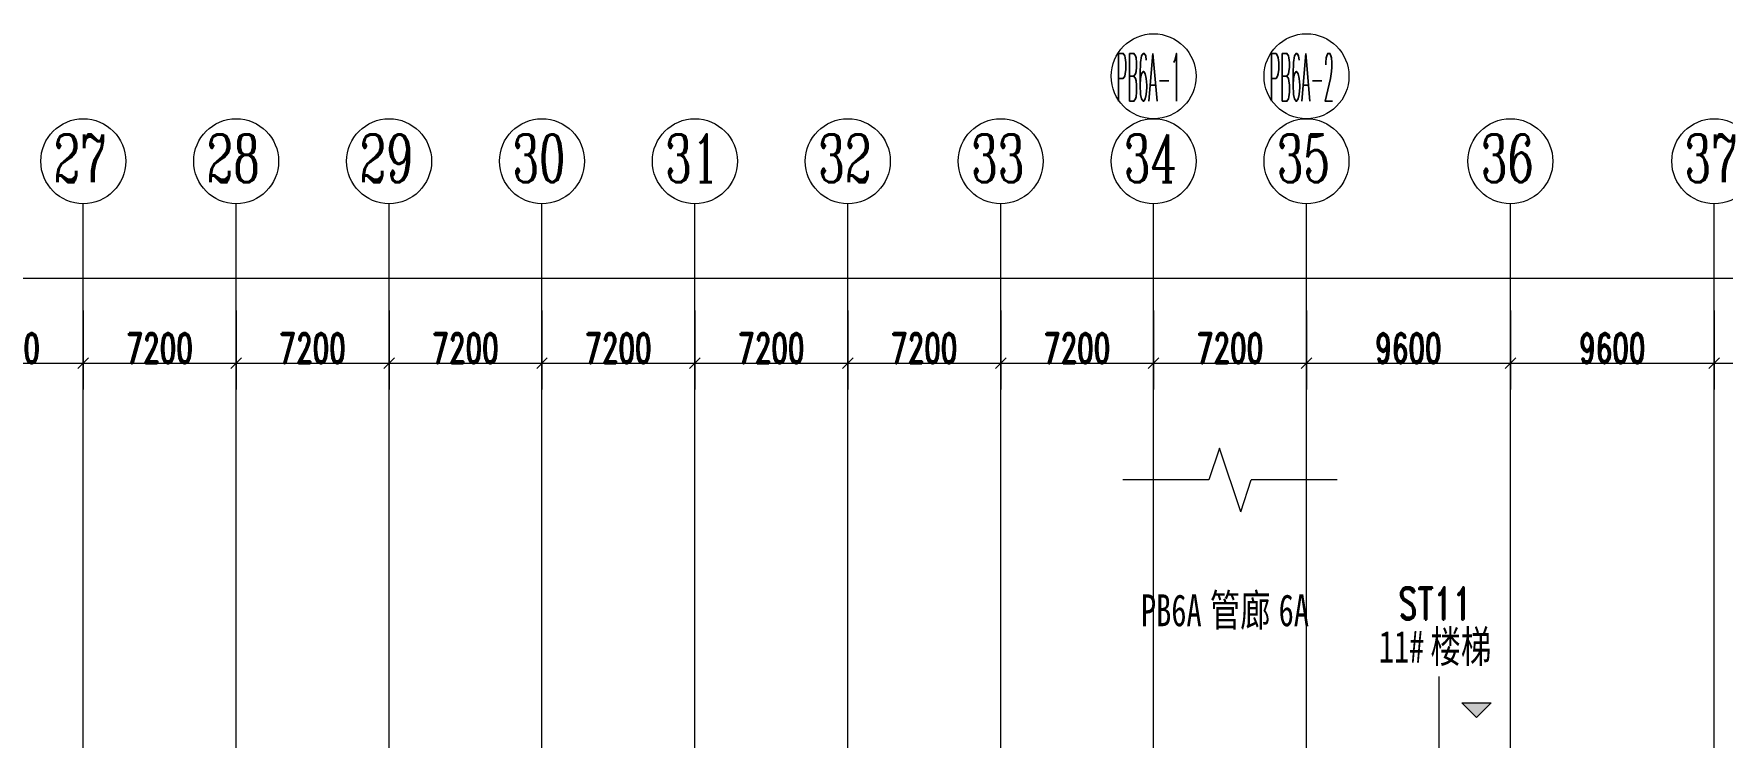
# Model space of a CAD drawing. Header units: millimetres. Extents: x -30000 to 430621, y -31706 to 192400.
# Drawn here: x 184869 to 264375, y 159287 to 192400 of the extents above; entities that cross this region are included whole.
import ezdxf

# ---------------------------------------------------------------- set-up
doc = ezdxf.new("R2010")
doc.units = ezdxf.units.MM
doc.linetypes.add('轴网线', pattern=[22.04, 18.38, -1.83, 0, -1.83])
doc.layers.get('0').update_dxf_attribs({"color": 8})
doc.layers.get('Defpoints').update_dxf_attribs({"color": 8})
for name, color, linetype, lineweight in [('A-ANNO-DIMS', 8, 'Continuous', 9), ('A-ANNO-NOTE', 8, 'Continuous', 5), ('A-AREA-IDEN', 8, 'Continuous', 9), ('A-DETL-GENF', 8, 'Continuous', 18), ('G-ANNO-TEXT', 8, 'Continuous', 9), ('S-GRID', 8, 'Continuous', 9), ('S-GRID-IDEN', 8, 'Continuous', 9)]:
    doc.layers.add(name, color=color, linetype=linetype, lineweight=lineweight)
doc.styles.add('RomanC_1', font='romanc__.ttf', dxfattribs={"width": 0.65, "height": 2250})
doc.styles.add('RomanC_2', font='romanc__.ttf', dxfattribs={"width": 0.25, "height": 2250})
doc.styles.add('RomanD', font='romand__.ttf', dxfattribs={"width": 0.7, "height": 1500})
doc.styles.add('RomanD_4', font='romand__.ttf', dxfattribs={"width": 0.65, "height": 1400})
doc.styles.add('仿宋_2', font='simfang.ttf', dxfattribs={"width": 0.7, "height": 1500})
doc.dimstyles.new('第一_二道尺寸线', dxfattribs={"dimscale": 304.8, "dimtxt": 1405.004626, "dimasz": 1.64042, "dimexe": 4.10105, "dimexo": 0.0625, "dimgap": 0, "dimtad": 1, "dimdec": 0, "dimzin": 0, "dimdsep": 46, "dimtxsty": 'RomanD_4', "dimblk1": 'OBLIQUE', "dimblk2": 'OBLIQUE', "dimsah": 1, "dimcen": 0.09, "dimazin": 0, "dimtfac": 1, "dimtdec": 4, "dimtix": 1, "dimtmove": 0, "dimatfit": 3, "dimfxl": 8.2021, "dimfxlon": 1, "dimtvp": 1, "dimtolj": 1, "dimtzin": 0, "dimlwd": 18, "dimlwe": 18, "dimarcsym": 2})

# ---------------------------------------------------------------- blocks, each defined once
blk = doc.blocks.new('剖切号 - 剖切号-930164-LAY-4F-1_500-A')
at = {"layer": 'A-DETL-GENF', "color": 91, "lineweight": 5, "true_color": 0x77ff77}
for p, q in [((0, 5050), (0, 1000)), ((1500, 500), (0, 1000)), ((1500, 500), (-1500, -500)), ((-1500, -500), (0, -1000)), ((0, -1000), (0, -5050))]:
    blk.add_line(p, q, dxfattribs=at)
blk = doc.blocks.new('X-AR-F3-00-W-003_HLP2_rvt-1-LAY-4F-1_500-A')
at = {"color": 91, "lineweight": 5, "true_color": 0x77ff77, "rotation": 269.9999999999998}
blk.add_blockref('剖切号 - 剖切号-930164-LAY-4F-1_500-A', (241200, 171400), dxfattribs=at)
at = {"layer": 'G-ANNO-TEXT', "color": 8, "lineweight": 15, "true_color": 0x777777, "char_height": 1500, "attachment_point": 1, "style": '仿宋_2'}
for s, insert, width in [('管廊', (240246, 166014), 3928.27), ('PB6A', (237005, 166014), 3928.27), ('6A', (243487, 166014), 1964.13)]:
    blk.add_mtext(s, dxfattribs=dict(at, insert=insert, width=width))
blk = doc.blocks.new('轴网 - 宽度系数 0_65-670068-LAY-4F-1_500-A')
at = {"layer": 'S-GRID-IDEN'}
blk.add_circle((0, 0), 4, dxfattribs=at)
blk = doc.blocks.new('_Oblique')
at = {"color": 0, "linetype": 'ByBlock', "lineweight": -2}
blk.add_line((-0.5, -0.5), (0.5, 0.5), dxfattribs=at)
blk = doc.blocks.new('DIMBLOCK57-LAY-4F-1_500-A')
at = {"layer": 'A-ANNO-DIMS', "color": 0, "lineweight": 18, "transparency": 16777216}
for p, q in [((180000, 179380.95), (180000, 175650)), ((187200, 179380.95), (187200, 175650)), ((180000, 176900), (187200, 176900))]:
    blk.add_line(p, q, dxfattribs=at)
at = {"layer": 'Defpoints', "color": 0, "transparency": 16777216}
for p in [(180000, 179400), (187200, 179400), (187200, 176900)]:
    blk.add_point(p, dxfattribs=at)
at = {"layer": 'A-ANNO-DIMS', "color": 0, "lineweight": 18, "transparency": 16777216, "xscale": 500.0000000000001, "yscale": 500.0000000000001, "zscale": 500.0000000000001, "rotation": 180}
blk.add_blockref('_Oblique', (180000, 176900), dxfattribs=at)
at = {"layer": 'A-ANNO-DIMS', "color": 0, "lineweight": 18, "transparency": 16777216, "xscale": 500.0000000000001, "yscale": 500.0000000000001, "zscale": 500.0000000000001}
blk.add_blockref('_Oblique', (187200, 176900), dxfattribs=at)
at = {"layer": 'A-ANNO-DIMS', "color": 0, "lineweight": 18, "transparency": 16777216, "insert": (183600, 177600), "char_height": 1400, "width": 3890.782, "attachment_point": 5, "style": 'RomanD_4'}
blk.add_mtext('\\A1;7200', dxfattribs=at)
blk = doc.blocks.new('DIMBLOCK58-LAY-4F-1_500-A')
at = {"layer": 'A-ANNO-DIMS', "color": 0, "lineweight": 18, "transparency": 16777216}
for p, q in [((187200, 179380.95), (187200, 175650)), ((194400, 179380.95), (194400, 175650)), ((187200, 176900), (194400, 176900))]:
    blk.add_line(p, q, dxfattribs=at)
at = {"layer": 'Defpoints', "color": 0, "transparency": 16777216}
for p in [(187200, 179400), (194400, 179400), (194400, 176900)]:
    blk.add_point(p, dxfattribs=at)
at = {"layer": 'A-ANNO-DIMS', "color": 0, "lineweight": 18, "transparency": 16777216, "xscale": 500.0000000000001, "yscale": 500.0000000000001, "zscale": 500.0000000000001, "rotation": 180}
blk.add_blockref('_Oblique', (187200, 176900), dxfattribs=at)
at = {"layer": 'A-ANNO-DIMS', "color": 0, "lineweight": 18, "transparency": 16777216, "xscale": 500.0000000000001, "yscale": 500.0000000000001, "zscale": 500.0000000000001}
blk.add_blockref('_Oblique', (194400, 176900), dxfattribs=at)
at = {"layer": 'A-ANNO-DIMS', "color": 0, "lineweight": 18, "transparency": 16777216, "insert": (190800, 177600), "char_height": 1400, "width": 3890.782, "attachment_point": 5, "style": 'RomanD_4'}
blk.add_mtext('\\A1;7200', dxfattribs=at)
blk = doc.blocks.new('DIMBLOCK59-LAY-4F-1_500-A')
at = {"layer": 'A-ANNO-DIMS', "color": 0, "lineweight": 18, "transparency": 16777216}
for p, q in [((194400, 179380.95), (194400, 175650)), ((201600, 179380.95), (201600, 175650)), ((194400, 176900), (201600, 176900))]:
    blk.add_line(p, q, dxfattribs=at)
at = {"layer": 'Defpoints', "color": 0, "transparency": 16777216}
for p in [(194400, 179400), (201600, 179400), (201600, 176900)]:
    blk.add_point(p, dxfattribs=at)
at = {"layer": 'A-ANNO-DIMS', "color": 0, "lineweight": 18, "transparency": 16777216, "xscale": 500.0000000000001, "yscale": 500.0000000000001, "zscale": 500.0000000000001, "rotation": 180}
blk.add_blockref('_Oblique', (194400, 176900), dxfattribs=at)
at = {"layer": 'A-ANNO-DIMS', "color": 0, "lineweight": 18, "transparency": 16777216, "xscale": 500.0000000000001, "yscale": 500.0000000000001, "zscale": 500.0000000000001}
blk.add_blockref('_Oblique', (201600, 176900), dxfattribs=at)
at = {"layer": 'A-ANNO-DIMS', "color": 0, "lineweight": 18, "transparency": 16777216, "insert": (198000, 177600), "char_height": 1400, "width": 3890.782, "attachment_point": 5, "style": 'RomanD_4'}
blk.add_mtext('\\A1;7200', dxfattribs=at)
blk = doc.blocks.new('DIMBLOCK60-LAY-4F-1_500-A')
at = {"layer": 'A-ANNO-DIMS', "color": 0, "lineweight": 18, "transparency": 16777216}
for p, q in [((201600, 179380.95), (201600, 175650)), ((208800, 179380.95), (208800, 175650)), ((201600, 176900), (208800, 176900))]:
    blk.add_line(p, q, dxfattribs=at)
at = {"layer": 'Defpoints', "color": 0, "transparency": 16777216}
for p in [(201600, 179400), (208800, 179400), (208800, 176900)]:
    blk.add_point(p, dxfattribs=at)
at = {"layer": 'A-ANNO-DIMS', "color": 0, "lineweight": 18, "transparency": 16777216, "xscale": 500.0000000000001, "yscale": 500.0000000000001, "zscale": 500.0000000000001, "rotation": 180}
blk.add_blockref('_Oblique', (201600, 176900), dxfattribs=at)
at = {"layer": 'A-ANNO-DIMS', "color": 0, "lineweight": 18, "transparency": 16777216, "xscale": 500.0000000000001, "yscale": 500.0000000000001, "zscale": 500.0000000000001}
blk.add_blockref('_Oblique', (208800, 176900), dxfattribs=at)
at = {"layer": 'A-ANNO-DIMS', "color": 0, "lineweight": 18, "transparency": 16777216, "insert": (205200, 177600), "char_height": 1400, "width": 3890.782, "attachment_point": 5, "style": 'RomanD_4'}
blk.add_mtext('\\A1;7200', dxfattribs=at)
blk = doc.blocks.new('DIMBLOCK61-LAY-4F-1_500-A')
at = {"layer": 'A-ANNO-DIMS', "color": 0, "lineweight": 18, "transparency": 16777216}
for p, q in [((208800, 179380.95), (208800, 175650)), ((216000, 179380.95), (216000, 175650)), ((208800, 176900), (216000, 176900))]:
    blk.add_line(p, q, dxfattribs=at)
at = {"layer": 'Defpoints', "color": 0, "transparency": 16777216}
for p in [(208800, 179400), (216000, 179400), (216000, 176900)]:
    blk.add_point(p, dxfattribs=at)
at = {"layer": 'A-ANNO-DIMS', "color": 0, "lineweight": 18, "transparency": 16777216, "xscale": 500.0000000000001, "yscale": 500.0000000000001, "zscale": 500.0000000000001, "rotation": 180}
blk.add_blockref('_Oblique', (208800, 176900), dxfattribs=at)
at = {"layer": 'A-ANNO-DIMS', "color": 0, "lineweight": 18, "transparency": 16777216, "xscale": 500.0000000000001, "yscale": 500.0000000000001, "zscale": 500.0000000000001}
blk.add_blockref('_Oblique', (216000, 176900), dxfattribs=at)
at = {"layer": 'A-ANNO-DIMS', "color": 0, "lineweight": 18, "transparency": 16777216, "insert": (212400, 177600), "char_height": 1400, "width": 3890.782, "attachment_point": 5, "style": 'RomanD_4'}
blk.add_mtext('\\A1;7200', dxfattribs=at)
blk = doc.blocks.new('DIMBLOCK62-LAY-4F-1_500-A')
at = {"layer": 'A-ANNO-DIMS', "color": 0, "lineweight": 18, "transparency": 16777216}
for p, q in [((216000, 179380.95), (216000, 175650)), ((223200, 179380.95), (223200, 175650)), ((216000, 176900), (223200, 176900))]:
    blk.add_line(p, q, dxfattribs=at)
at = {"layer": 'Defpoints', "color": 0, "transparency": 16777216}
for p in [(216000, 179400), (223200, 179400), (223200, 176900)]:
    blk.add_point(p, dxfattribs=at)
at = {"layer": 'A-ANNO-DIMS', "color": 0, "lineweight": 18, "transparency": 16777216, "xscale": 500.0000000000001, "yscale": 500.0000000000001, "zscale": 500.0000000000001, "rotation": 180}
blk.add_blockref('_Oblique', (216000, 176900), dxfattribs=at)
at = {"layer": 'A-ANNO-DIMS', "color": 0, "lineweight": 18, "transparency": 16777216, "xscale": 500.0000000000001, "yscale": 500.0000000000001, "zscale": 500.0000000000001}
blk.add_blockref('_Oblique', (223200, 176900), dxfattribs=at)
at = {"layer": 'A-ANNO-DIMS', "color": 0, "lineweight": 18, "transparency": 16777216, "insert": (219600, 177600), "char_height": 1400, "width": 3890.782, "attachment_point": 5, "style": 'RomanD_4'}
blk.add_mtext('\\A1;7200', dxfattribs=at)
blk = doc.blocks.new('DIMBLOCK63-LAY-4F-1_500-A')
at = {"layer": 'A-ANNO-DIMS', "color": 0, "lineweight": 18, "transparency": 16777216}
for p, q in [((223200, 179380.95), (223200, 175650)), ((230400, 179380.95), (230400, 175650)), ((223200, 176900), (230400, 176900))]:
    blk.add_line(p, q, dxfattribs=at)
at = {"layer": 'Defpoints', "color": 0, "transparency": 16777216}
for p in [(223200, 179400), (230400, 179400), (230400, 176900)]:
    blk.add_point(p, dxfattribs=at)
at = {"layer": 'A-ANNO-DIMS', "color": 0, "lineweight": 18, "transparency": 16777216, "xscale": 500.0000000000001, "yscale": 500.0000000000001, "zscale": 500.0000000000001, "rotation": 180}
blk.add_blockref('_Oblique', (223200, 176900), dxfattribs=at)
at = {"layer": 'A-ANNO-DIMS', "color": 0, "lineweight": 18, "transparency": 16777216, "xscale": 500.0000000000001, "yscale": 500.0000000000001, "zscale": 500.0000000000001}
blk.add_blockref('_Oblique', (230400, 176900), dxfattribs=at)
at = {"layer": 'A-ANNO-DIMS', "color": 0, "lineweight": 18, "transparency": 16777216, "insert": (226800, 177600), "char_height": 1400, "width": 3890.782, "attachment_point": 5, "style": 'RomanD_4'}
blk.add_mtext('\\A1;7200', dxfattribs=at)
blk = doc.blocks.new('DIMBLOCK64-LAY-4F-1_500-A')
at = {"layer": 'A-ANNO-DIMS', "color": 0, "lineweight": 18, "transparency": 16777216}
for p, q in [((230400, 179380.95), (230400, 175650)), ((237600, 179380.95), (237600, 175650)), ((230400, 176900), (237600, 176900))]:
    blk.add_line(p, q, dxfattribs=at)
at = {"layer": 'Defpoints', "color": 0, "transparency": 16777216}
for p in [(230400, 179400), (237600, 179400), (237600, 176900)]:
    blk.add_point(p, dxfattribs=at)
at = {"layer": 'A-ANNO-DIMS', "color": 0, "lineweight": 18, "transparency": 16777216, "xscale": 500.0000000000001, "yscale": 500.0000000000001, "zscale": 500.0000000000001, "rotation": 180}
blk.add_blockref('_Oblique', (230400, 176900), dxfattribs=at)
at = {"layer": 'A-ANNO-DIMS', "color": 0, "lineweight": 18, "transparency": 16777216, "xscale": 500.0000000000001, "yscale": 500.0000000000001, "zscale": 500.0000000000001}
blk.add_blockref('_Oblique', (237600, 176900), dxfattribs=at)
at = {"layer": 'A-ANNO-DIMS', "color": 0, "lineweight": 18, "transparency": 16777216, "insert": (234000, 177600), "char_height": 1400, "width": 3890.782, "attachment_point": 5, "style": 'RomanD_4'}
blk.add_mtext('\\A1;7200', dxfattribs=at)
blk = doc.blocks.new('DIMBLOCK65-LAY-4F-1_500-A')
at = {"layer": 'A-ANNO-DIMS', "color": 0, "lineweight": 18, "transparency": 16777216}
for p, q in [((237600, 179380.95), (237600, 175650)), ((244800, 179380.95), (244800, 175650)), ((237600, 176900), (244800, 176900))]:
    blk.add_line(p, q, dxfattribs=at)
at = {"layer": 'Defpoints', "color": 0, "transparency": 16777216}
for p in [(237600, 179400), (244800, 179400), (244800, 176900)]:
    blk.add_point(p, dxfattribs=at)
at = {"layer": 'A-ANNO-DIMS', "color": 0, "lineweight": 18, "transparency": 16777216, "xscale": 500.0000000000001, "yscale": 500.0000000000001, "zscale": 500.0000000000001, "rotation": 180}
blk.add_blockref('_Oblique', (237600, 176900), dxfattribs=at)
at = {"layer": 'A-ANNO-DIMS', "color": 0, "lineweight": 18, "transparency": 16777216, "xscale": 500.0000000000001, "yscale": 500.0000000000001, "zscale": 500.0000000000001}
blk.add_blockref('_Oblique', (244800, 176900), dxfattribs=at)
at = {"layer": 'A-ANNO-DIMS', "color": 0, "lineweight": 18, "transparency": 16777216, "insert": (241200, 177600), "char_height": 1400, "width": 3890.782, "attachment_point": 5, "style": 'RomanD_4'}
blk.add_mtext('\\A1;7200', dxfattribs=at)
blk = doc.blocks.new('DIMBLOCK66-LAY-4F-1_500-A')
at = {"layer": 'A-ANNO-DIMS', "color": 0, "lineweight": 18, "transparency": 16777216}
for p, q in [((244800, 179380.95), (244800, 175650)), ((254400, 179380.95), (254400, 175650)), ((244800, 176900), (254400, 176900))]:
    blk.add_line(p, q, dxfattribs=at)
at = {"layer": 'Defpoints', "color": 0, "transparency": 16777216}
for p in [(244800, 179400), (254400, 179400), (254400, 176900)]:
    blk.add_point(p, dxfattribs=at)
at = {"layer": 'A-ANNO-DIMS', "color": 0, "lineweight": 18, "transparency": 16777216, "xscale": 500.0000000000001, "yscale": 500.0000000000001, "zscale": 500.0000000000001, "rotation": 180}
blk.add_blockref('_Oblique', (244800, 176900), dxfattribs=at)
at = {"layer": 'A-ANNO-DIMS', "color": 0, "lineweight": 18, "transparency": 16777216, "xscale": 500.0000000000001, "yscale": 500.0000000000001, "zscale": 500.0000000000001}
blk.add_blockref('_Oblique', (254400, 176900), dxfattribs=at)
at = {"layer": 'A-ANNO-DIMS', "color": 0, "lineweight": 18, "transparency": 16777216, "insert": (249600, 177600), "char_height": 1400, "width": 3890.782, "attachment_point": 5, "style": 'RomanD_4'}
blk.add_mtext('\\A1;9600', dxfattribs=at)
blk = doc.blocks.new('DIMBLOCK67-LAY-4F-1_500-A')
at = {"layer": 'A-ANNO-DIMS', "color": 0, "lineweight": 18, "transparency": 16777216}
for p, q in [((254400, 179380.95), (254400, 175650)), ((264000, 179380.95), (264000, 175650)), ((254400, 176900), (264000, 176900))]:
    blk.add_line(p, q, dxfattribs=at)
at = {"layer": 'Defpoints', "color": 0, "transparency": 16777216}
for p in [(254400, 179400), (264000, 179400), (264000, 176900)]:
    blk.add_point(p, dxfattribs=at)
at = {"layer": 'A-ANNO-DIMS', "color": 0, "lineweight": 18, "transparency": 16777216, "xscale": 500.0000000000001, "yscale": 500.0000000000001, "zscale": 500.0000000000001, "rotation": 180}
blk.add_blockref('_Oblique', (254400, 176900), dxfattribs=at)
at = {"layer": 'A-ANNO-DIMS', "color": 0, "lineweight": 18, "transparency": 16777216, "xscale": 500.0000000000001, "yscale": 500.0000000000001, "zscale": 500.0000000000001}
blk.add_blockref('_Oblique', (264000, 176900), dxfattribs=at)
at = {"layer": 'A-ANNO-DIMS', "color": 0, "lineweight": 18, "transparency": 16777216, "insert": (259200, 177600), "char_height": 1400, "width": 3890.782, "attachment_point": 5, "style": 'RomanD_4'}
blk.add_mtext('\\A1;9600', dxfattribs=at)
blk = doc.blocks.new('DIMBLOCK68-LAY-4F-1_500-A')
at = {"layer": 'A-ANNO-DIMS', "color": 0, "lineweight": 18, "transparency": 16777216}
for p, q in [((264000, 179380.95), (264000, 175650)), ((273600, 179380.95), (273600, 175650)), ((264000, 176900), (273600, 176900))]:
    blk.add_line(p, q, dxfattribs=at)
at = {"layer": 'Defpoints', "color": 0, "transparency": 16777216}
for p in [(264000, 179400), (273600, 179400), (273600, 176900)]:
    blk.add_point(p, dxfattribs=at)
at = {"layer": 'A-ANNO-DIMS', "color": 0, "lineweight": 18, "transparency": 16777216, "xscale": 500.0000000000001, "yscale": 500.0000000000001, "zscale": 500.0000000000001, "rotation": 180}
blk.add_blockref('_Oblique', (264000, 176900), dxfattribs=at)
at = {"layer": 'A-ANNO-DIMS', "color": 0, "lineweight": 18, "transparency": 16777216, "xscale": 500.0000000000001, "yscale": 500.0000000000001, "zscale": 500.0000000000001}
blk.add_blockref('_Oblique', (273600, 176900), dxfattribs=at)
at = {"layer": 'A-ANNO-DIMS', "color": 0, "lineweight": 18, "transparency": 16777216, "insert": (268800, 177600), "char_height": 1400, "width": 3890.782, "attachment_point": 5, "style": 'RomanD_4'}
blk.add_mtext('\\A1;9600', dxfattribs=at)
blk = doc.blocks.new('DIMBLOCK98-LAY-4F-1_500-A')
at = {"layer": 'A-ANNO-DIMS', "color": 0, "lineweight": 18, "transparency": 16777216}
for p, q in [((-300, 178419.05), (-300, 182150)), ((293100, 178419.05), (293100, 182150)), ((-300, 180900), (293100, 180900))]:
    blk.add_line(p, q, dxfattribs=at)
at = {"layer": 'Defpoints', "color": 0, "transparency": 16777216}
for p in [(293100, 180900), (-300, 178400), (293100, 178400)]:
    blk.add_point(p, dxfattribs=at)
at = {"layer": 'A-ANNO-DIMS', "color": 0, "lineweight": 18, "transparency": 16777216, "xscale": 500.0000000000001, "yscale": 500.0000000000001, "zscale": 500.0000000000001, "rotation": 180}
blk.add_blockref('_Oblique', (-300, 180900), dxfattribs=at)
at = {"layer": 'A-ANNO-DIMS', "color": 0, "lineweight": 18, "transparency": 16777216, "xscale": 500.0000000000001, "yscale": 500.0000000000001, "zscale": 500.0000000000001}
blk.add_blockref('_Oblique', (293100, 180900), dxfattribs=at)
at = {"layer": 'A-ANNO-DIMS', "color": 0, "lineweight": 18, "transparency": 16777216, "insert": (146400, 181600), "char_height": 1400, "width": 5836.1731, "attachment_point": 5, "style": 'RomanD_4'}
blk.add_mtext('\\A1;293400', dxfattribs=at)
blk = doc.blocks.new('临时单轴号 - 临时标记-下-5mm-4768052-LAY-4F-1_500-A')
at = {"layer": 'A-ANNO-NOTE', "lineweight": 18}
blk.add_circle((0, 12), 4, dxfattribs=at)

msp = doc.modelspace()

# ---------------------------------------------------------------- hatches: boundary and pattern name
at = {"layer": 'A-ANNO-NOTE'}
msp.add_hatch(color=256, dxfattribs=at).paths.add_polyline_path([(252800, 160210.7), (253489.3, 160900), (252110.7, 160900)], flags=0)

# ---------------------------------------------------------------- linework, layer by layer
at = {"layer": 'A-ANNO-NOTE', "lineweight": 18}
for p, q in [((252110.7, 160900), (253489.3, 160900)), ((252800, 160210.7), (252110.7, 160900)), ((253489.3, 160900), (252800, 160210.7))]:
    msp.add_line(p, q, dxfattribs=at)
at = {"layer": 'A-AREA-IDEN', "lineweight": 18}
msp.add_line((251052.3, 156758.2), (251052.3, 162138.9), dxfattribs=at)
at = {"layer": 'S-GRID'}
for p, q in [((187200, 174400), (187200, 184400)), ((194400, 174400), (194400, 184400)), ((201600, 174400), (201600, 184400)), ((208800, 174400), (208800, 184400)), ((216000, 174400), (216000, 184400)), ((223200, 174400), (223200, 184400)), ((230400, 174400), (230400, 184400)), ((237600, 174400), (237600, 184400)), ((244800, 174400), (244800, 184400)), ((254400, 174400), (254400, 184400)), ((264000, 174400), (264000, 184400))]:
    msp.add_line(p, q, dxfattribs=at)
at = {"layer": 'S-GRID', "linetype": '轴网线'}
for p, q in [((187200, -17706.2), (187200, 174400)), ((194400, -17706.2), (194400, 174400)), ((201600, -17706.2), (201600, 174400)), ((208800, -17706.2), (208800, 174400)), ((216000, -17706.2), (216000, 174400)), ((223200, -17706.2), (223200, 174400)), ((230400, -17706.2), (230400, 174400)), ((237600, -17706.2), (237600, 174400)), ((244800, -17706.2), (244800, 174400)), ((254400, -17706.2), (254400, 174400)), ((264000, -17706.2), (264000, 174400))]:
    msp.add_line(p, q, dxfattribs=at)

# ---------------------------------------------------------------- block references
at = {"lineweight": 5}
msp.add_blockref('X-AR-F3-00-W-003_HLP2_rvt-1-LAY-4F-1_500-A', (0, 0), dxfattribs=at)
at = {"layer": 'A-ANNO-NOTE', "lineweight": 18, "xscale": 500, "yscale": 500, "zscale": 500}
for p in [(237600, 184400), (244800, 184400)]:
    msp.add_blockref('临时单轴号 - 临时标记-下-5mm-4768052-LAY-4F-1_500-A', p, dxfattribs=at)
at = {"layer": 'S-GRID-IDEN', "xscale": 499.9999999999995, "yscale": 499.9999999999995, "zscale": 499.9999999999995}
for p in [(187200, 186400), (194400, 186400), (201600, 186400), (208800, 186400), (216000, 186400), (223200, 186400), (230400, 186400), (237600, 186400), (244800, 186400), (254400, 186400), (264000, 186400)]:
    msp.add_blockref('轴网 - 宽度系数 0_65-670068-LAY-4F-1_500-A', p, dxfattribs=at)

# ---------------------------------------------------------------- texts
at = {"layer": 'A-ANNO-NOTE', "lineweight": 9, "char_height": 2250, "width": 4178.796, "attachment_point": 1, "style": 'RomanC_2'}
for s, insert in [('PB6A-1', (235855.2, 191475)), ('PB6A-2', (243055.2, 191475))]:
    msp.add_mtext(s, dxfattribs=dict(at, insert=insert))
at = {"layer": 'A-AREA-IDEN', "char_height": 1500, "attachment_point": 1}
for s, insert, width, style in [('ST11', (249124.3, 166336), 4657.804, 'RomanD'), ('11#', (248205.1, 164301.8), 2946.202, '仿宋_2'), ('楼梯', (250635.9, 164301.8), 3928.269, '仿宋_2')]:
    msp.add_mtext(s, dxfattribs=dict(at, insert=insert, width=width, style=style))
at = {"layer": 'S-GRID-IDEN', "char_height": 2250, "width": 3335.02, "attachment_point": 1, "style": 'RomanC_1'}
for s, insert in [('27', (185805.5, 187664.7)), ('28', (193005.5, 187664.7)), ('29', (200205.5, 187664.7)), ('30', (207405.5, 187664.7)), ('31', (214605.5, 187664.7)), ('32', (221805.5, 187664.7)), ('33', (229005.5, 187664.7)), ('34', (236205.5, 187664.7)), ('35', (243405.5, 187664.7)), ('36', (253005.5, 187664.7)), ('37', (262605.5, 187664.7))]:
    msp.add_mtext(s, dxfattribs=dict(at, insert=insert))

# ---------------------------------------------------------------- dimensions: what is measured, and where the dimension line sits
at = {"layer": 'A-ANNO-DIMS', "lineweight": 18}
for base, p1, p2, override, picture, middle in [((293100, 180900), (-300, 178400), (293100, 178400), {"dimpost": '<>', "dimfxl": 293400}, 'DIMBLOCK98-LAY-4F-1_500-A', (146400, 181600)), ((187200, 176900), (180000, 179400), (187200, 179400), {"dimpost": '<>', "dimfxl": 7200}, 'DIMBLOCK57-LAY-4F-1_500-A', (183600, 177600)), ((194400, 176900), (187200, 179400), (194400, 179400), {"dimpost": '<>', "dimfxl": 7200}, 'DIMBLOCK58-LAY-4F-1_500-A', (190800, 177600)), ((201600, 176900), (194400, 179400), (201600, 179400), {"dimpost": '<>', "dimfxl": 7200}, 'DIMBLOCK59-LAY-4F-1_500-A', (198000, 177600)), ((208800, 176900), (201600, 179400), (208800, 179400), {"dimpost": '<>', "dimfxl": 7200}, 'DIMBLOCK60-LAY-4F-1_500-A', (205200, 177600)), ((216000, 176900), (208800, 179400), (216000, 179400), {"dimpost": '<>', "dimfxl": 7200}, 'DIMBLOCK61-LAY-4F-1_500-A', (212400, 177600)), ((223200, 176900), (216000, 179400), (223200, 179400), {"dimpost": '<>', "dimfxl": 7200}, 'DIMBLOCK62-LAY-4F-1_500-A', (219600, 177600)), ((230400, 176900), (223200, 179400), (230400, 179400), {"dimpost": '<>', "dimfxl": 7200}, 'DIMBLOCK63-LAY-4F-1_500-A', (226800, 177600)), ((237600, 176900), (230400, 179400), (237600, 179400), {"dimpost": '<>', "dimfxl": 7200}, 'DIMBLOCK64-LAY-4F-1_500-A', (234000, 177600)), ((244800, 176900), (237600, 179400), (244800, 179400), {"dimpost": '<>', "dimfxl": 7200}, 'DIMBLOCK65-LAY-4F-1_500-A', (241200, 177600)), ((254400, 176900), (244800, 179400), (254400, 179400), {"dimpost": '<>', "dimfxl": 9600}, 'DIMBLOCK66-LAY-4F-1_500-A', (249600, 177600)), ((264000, 176900), (254400, 179400), (264000, 179400), {"dimpost": '<>', "dimfxl": 9600}, 'DIMBLOCK67-LAY-4F-1_500-A', (259200, 177600)), ((273600, 176900), (264000, 179400), (273600, 179400), {"dimpost": '<>', "dimfxl": 9600}, 'DIMBLOCK68-LAY-4F-1_500-A', (268800, 177600))]:
    dim = msp.add_linear_dim(base=base, p1=p1, p2=p2, dimstyle='第一_二道尺寸线', override=override, dxfattribs=at)
    dim.commit()
    dim.dimension.update_dxf_attribs({"geometry": picture, "text_midpoint": middle})

doc.saveas('drawing.dxf')
